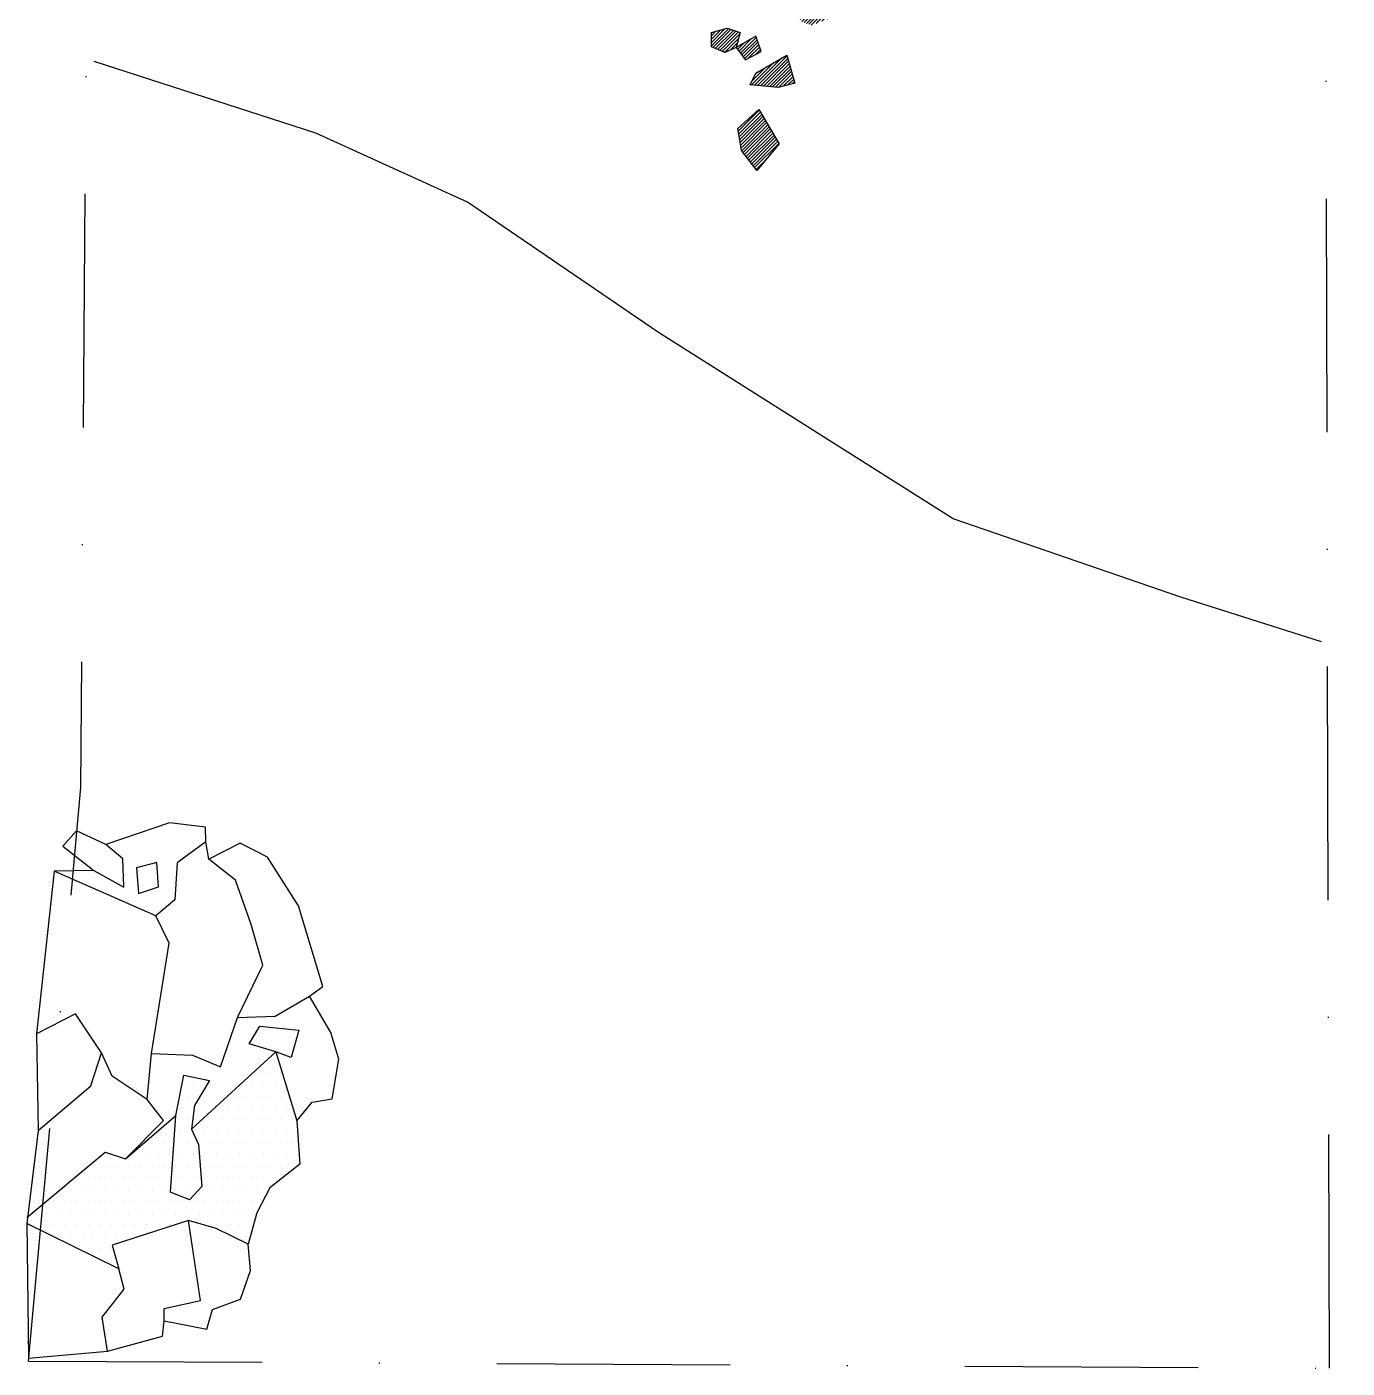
# Model space of a CAD drawing. Header units: metres. Extents: x -387 to -245, y -1892 to -1526.
# Drawn here: x -387.2 to -245.8, y -1891.6 to -1748 of the extents above; entities that cross this region are included whole.
import ezdxf

# ---------------------------------------------------------------- set-up
doc = ezdxf.new("R2010")
doc.units = ezdxf.units.M
doc.header["$LTSCALE"] = 25
doc.header["$MEASUREMENT"] = 0
doc.linetypes.add('STRICHPUNKTX2', pattern=[2, 1, -0.5, 0, -0.5])
doc.layers.get('0').update_dxf_attribs({"linetype": 'CONTINUOUS'})
for name, color, linetype in [('BEFUND', 1, 'CONTINUOUS'), ('GRABUNGSGRENZE', 3, 'STRICHPUNKTX2'), ('KNOCHEN', 2, 'CONTINUOUS'), ('KNOCHENSCHRAFF', 2, 'CONTINUOUS'), ('STEINE', 4, 'CONTINUOUS'), ('STEINESCHRAFF', 4, 'CONTINUOUS')]:
    doc.layers.add(name, color=color, linetype=linetype)

# ---------------------------------------------------------------- blocks, each defined once
blk = doc.blocks.new('*X2')
at = {"color": 0}
for p, q in [((-261.84, -1716.01), (-261.54, -1715.71)), ((-261.64, -1716.16), (-260.92, -1715.44)), ((-261.43, -1716.3), (-260.4, -1715.28)), ((-261.22, -1716.45), (-260.19, -1715.42)), ((-261.02, -1716.6), (-259.98, -1715.56)), ((-260.81, -1716.75), (-259.77, -1715.7)), ((-260.61, -1716.89), (-259.56, -1715.85)), ((-260.4, -1717.04), (-259.35, -1715.99)), ((-260.19, -1717.19), (-259.14, -1716.13)), ((-259.99, -1717.34), (-258.93, -1716.28)), ((-259.78, -1717.48), (-258.72, -1716.42)), ((-259.58, -1717.63), (-258.51, -1716.56)), ((-259.37, -1717.78), (-258.3, -1716.71)), ((-259.17, -1717.93), (-258.09, -1716.85)), ((-258.96, -1718.07), (-257.88, -1716.99)), ((-258.75, -1718.22), (-257.67, -1717.14)), ((-258.55, -1718.37), (-257.46, -1717.28)), ((-258.34, -1718.52), (-257.25, -1717.42)), ((-258.14, -1718.66), (-257.04, -1717.57)), ((-257.93, -1718.81), (-256.83, -1717.71)), ((-257.72, -1718.96), (-256.62, -1717.85)), ((-257.52, -1719.11), (-256.4, -1717.99)), ((-257.31, -1719.26), (-256.19, -1718.14)), ((-257.11, -1719.4), (-255.98, -1718.28)), ((-256.9, -1719.55), (-255.77, -1718.42)), ((-256.69, -1719.7), (-255.56, -1718.57)), ((-256.49, -1719.85), (-255.35, -1718.71)), ((-256.28, -1719.99), (-255.14, -1718.85)), ((-253.65, -1723.02), (-249.28, -1718.65)), ((-253.48, -1723.2), (-249.05, -1718.77)), ((-252.73, -1721.74), (-249.51, -1718.52)), ((-251.87, -1720.53), (-249.73, -1718.4)), ((-251.82, -1720.13), (-249.96, -1718.27)), ((-251.77, -1719.72), (-250.19, -1718.14)), ((-251.71, -1719.31), (-250.42, -1718.02)), ((-251.66, -1718.91), (-251.08, -1718.33)), ((-256.08, -1720.14), (-254.93, -1719)), ((-255.87, -1720.29), (-254.72, -1719.14)), ((-255.66, -1720.44), (-254.51, -1719.28)), ((-255.46, -1720.58), (-254.3, -1719.43)), ((-255.25, -1720.73), (-254.09, -1719.57)), ((-255.05, -1720.88), (-254.04, -1719.88)), ((-253.31, -1723.39), (-248.83, -1718.9)), ((-253.14, -1723.57), (-248.6, -1719.03)), ((-252.97, -1723.75), (-248.37, -1719.15)), ((-252.8, -1723.94), (-248.14, -1719.28)), ((-252.63, -1724.12), (-247.92, -1719.41)), ((-252.46, -1724.3), (-247.69, -1719.53)), ((-252.29, -1724.49), (-247.46, -1719.66)), ((-250.56, -1723.11), (-247.24, -1719.79)), ((-249.56, -1722.46), (-247.23, -1720.13)), ((-297.48, -1722.66), (-296.55, -1721.72)), ((-297.22, -1723.1), (-295.78, -1721.66)), ((-254.84, -1721.03), (-254.65, -1720.83)), ((-249.15, -1722.4), (-247.23, -1720.49)), ((-248.74, -1722.35), (-247.23, -1720.84)), ((-248.33, -1722.29), (-247.23, -1721.2)), ((-247.92, -1722.23), (-247.23, -1721.55)), ((-297.62, -1722.44), (-297.16, -1721.98)), ((-297.08, -1723.32), (-295.64, -1721.88)), ((-296.95, -1723.54), (-295.51, -1722.09)), ((-296.82, -1723.76), (-295.37, -1722.31)), ((-296.68, -1723.98), (-295.23, -1722.53)), ((-296.55, -1724.2), (-295.09, -1722.74)), ((-296.41, -1724.42), (-294.96, -1722.96)), ((-296.28, -1724.64), (-294.82, -1723.17)), ((-247.5, -1722.18), (-247.23, -1721.9)), ((-296.15, -1724.86), (-294.68, -1723.39)), ((-296.01, -1725.08), (-294.54, -1723.61)), ((-295.88, -1725.3), (-294.41, -1723.82)), ((-295.75, -1725.52), (-294.27, -1724.04)), ((-295.61, -1725.74), (-294.13, -1724.26)), ((-295.48, -1725.96), (-294, -1724.47)), ((-295.34, -1726.18), (-293.86, -1724.69)), ((-295.21, -1726.4), (-293.72, -1724.91)), ((-295.08, -1726.62), (-293.58, -1725.12)), ((-294.94, -1726.84), (-293.45, -1725.34)), ((-294.81, -1727.06), (-293.31, -1725.56)), ((-294.4, -1727), (-293.17, -1725.77)), ((-293.66, -1726.61), (-293.04, -1725.99)), ((-260.12, -1734.79), (-258.52, -1733.19)), ((-259.73, -1734.75), (-258.1, -1733.12)), ((-261.76, -1733.96), (-261.46, -1733.66)), ((-261.64, -1734.19), (-261.04, -1733.59)), ((-261.51, -1734.41), (-260.62, -1733.52)), ((-261.38, -1734.64), (-260.2, -1733.46)), ((-261.25, -1734.86), (-259.78, -1733.39)), ((-260.91, -1734.87), (-259.36, -1733.32)), ((-260.51, -1734.83), (-258.94, -1733.25)), ((-259.34, -1734.72), (-257.98, -1733.36)), ((-258.95, -1734.68), (-257.9, -1733.63)), ((-258.55, -1734.64), (-257.81, -1733.9)), ((-258.16, -1734.6), (-257.73, -1734.17)), ((-257.77, -1734.56), (-257.64, -1734.43)), ((-304.39, -1747.24), (-302.04, -1744.89)), ((-304.23, -1747.44), (-301.83, -1745.03)), ((-304.01, -1746.51), (-302.36, -1744.86)), ((-303.98, -1747.54), (-301.72, -1745.27)), ((-303.73, -1747.64), (-301.6, -1745.51)), ((-303.62, -1745.77), (-302.69, -1744.83)), ((-303.47, -1747.74), (-301.49, -1745.75)), ((-303.24, -1745.03), (-303.01, -1744.81)), ((-303.22, -1747.84), (-301.37, -1745.99)), ((-302.69, -1747.67), (-301.26, -1746.23)), ((-302.1, -1747.42), (-301.15, -1746.47)), ((-301.5, -1747.18), (-301.03, -1746.71)), ((-313.9, -1750.03), (-312.08, -1748.21)), ((-313.9, -1749.68), (-312.45, -1748.23)), ((-313.9, -1749.32), (-312.93, -1748.36)), ((-313.9, -1748.97), (-313.42, -1748.49)), ((-313.74, -1750.22), (-311.81, -1748.3)), ((-313.49, -1750.33), (-311.55, -1748.39)), ((-313.24, -1750.44), (-311.28, -1748.48)), ((-313, -1750.54), (-311.02, -1748.56)), ((-312.75, -1750.65), (-310.87, -1748.77)), ((-312.5, -1750.76), (-310.99, -1749.25)), ((-311.9, -1750.51), (-311.12, -1749.73)), ((-311.09, -1750.41), (-310.45, -1749.76)), ((-310.94, -1750.61), (-309.64, -1749.31)), ((-310.8, -1750.82), (-309.11, -1749.14)), ((-310.65, -1751.02), (-309.02, -1749.4)), ((-310.5, -1751.23), (-308.93, -1749.66)), ((-310.35, -1751.43), (-308.84, -1749.92)), ((-309.92, -1751.35), (-308.75, -1750.19)), ((-309.19, -1750.98), (-308.66, -1750.45)), ((-309.64, -1754.25), (-307.22, -1751.84)), ((-309.31, -1754.28), (-306.37, -1751.35)), ((-308.98, -1754.31), (-305.8, -1751.13)), ((-308.66, -1754.34), (-305.72, -1751.4)), ((-308.33, -1754.37), (-305.64, -1751.67)), ((-309.56, -1753.83), (-308.07, -1752.34)), ((-309.24, -1753.15), (-308.92, -1752.84)), ((-308.01, -1754.39), (-305.56, -1751.95)), ((-307.68, -1754.42), (-305.48, -1752.22)), ((-307.35, -1754.45), (-305.4, -1752.5)), ((-307.03, -1754.48), (-305.33, -1752.77)), ((-306.68, -1754.48), (-305.25, -1753.05)), ((-306.21, -1754.36), (-305.17, -1753.32)), ((-305.73, -1754.24), (-305.09, -1753.6)), ((-305.25, -1754.12), (-305.01, -1753.87)), ((-311.04, -1759.19), (-308.79, -1756.94)), ((-310.99, -1759.49), (-308.66, -1757.16)), ((-310.93, -1759.8), (-308.52, -1757.39)), ((-310.88, -1760.1), (-308.39, -1757.61)), ((-310.83, -1760.4), (-308.26, -1757.83)), ((-310.78, -1760.7), (-308.13, -1758.05)), ((-310.73, -1761), (-307.99, -1758.27)), ((-310.65, -1761.28), (-307.86, -1758.49)), ((-310.5, -1761.48), (-307.73, -1758.71)), ((-310.35, -1761.68), (-307.6, -1758.94)), ((-310.19, -1761.88), (-307.47, -1759.16)), ((-310.04, -1762.08), (-307.33, -1759.38)), ((-309.89, -1762.29), (-307.2, -1759.6)), ((-309.74, -1762.49), (-307.07, -1759.82)), ((-309.58, -1762.69), (-306.94, -1760.04)), ((-309.43, -1762.89), (-306.81, -1760.26)), ((-309.28, -1763.09), (-306.67, -1760.49)), ((-309.12, -1763.29), (-308.15, -1762.31))]:
    blk.add_line(p, q, dxfattribs=at)
blk = doc.blocks.new('*X22')
at = {"color": 0}
for p, q in [((-360.625, -1858.75), (-360.625, -1858.75)), ((-362.5, -1860), (-362.5, -1860)), ((-361.25, -1860), (-361.25, -1860)), ((-360, -1860), (-360, -1860)), ((-369.375, -1861.25), (-369.375, -1861.25)), ((-368.125, -1861.25), (-368.125, -1861.25)), ((-363.125, -1861.25), (-363.125, -1861.25)), ((-361.875, -1861.25), (-361.875, -1861.25)), ((-360.625, -1861.25), (-360.625, -1861.25)), ((-370.625, -1863.75), (-370.625, -1863.75)), ((-370, -1862.5), (-370, -1862.5)), ((-369.375, -1863.75), (-369.375, -1863.75)), ((-368.75, -1862.5), (-368.75, -1862.5)), ((-366.875, -1863.75), (-366.875, -1863.75)), ((-365.625, -1863.75), (-365.625, -1863.75)), ((-365, -1862.5), (-365, -1862.5)), ((-364.375, -1863.75), (-364.375, -1863.75)), ((-363.75, -1862.5), (-363.75, -1862.5)), ((-363.125, -1863.75), (-363.125, -1863.75)), ((-362.5, -1862.5), (-362.5, -1862.5)), ((-361.875, -1863.75), (-361.875, -1863.75)), ((-361.25, -1862.5), (-361.25, -1862.5)), ((-360.625, -1863.75), (-360.625, -1863.75)), ((-360, -1862.5), (-360, -1862.5)), ((-359.375, -1863.75), (-359.375, -1863.75)), ((-371.25, -1865), (-371.25, -1865)), ((-370, -1865), (-370, -1865)), ((-367.5, -1865), (-367.5, -1865)), ((-366.25, -1865), (-366.25, -1865)), ((-365, -1865), (-365, -1865)), ((-363.75, -1865), (-363.75, -1865)), ((-362.5, -1865), (-362.5, -1865)), ((-361.25, -1865), (-361.25, -1865)), ((-360, -1865), (-360, -1865)), ((-358.75, -1865), (-358.75, -1865)), ((-373.125, -1866.25), (-373.125, -1866.25)), ((-371.875, -1866.25), (-371.875, -1866.25)), ((-370.625, -1866.25), (-370.625, -1866.25)), ((-369.375, -1866.25), (-369.375, -1866.25)), ((-368.125, -1866.25), (-368.125, -1866.25)), ((-366.875, -1866.25), (-366.875, -1866.25)), ((-365.625, -1866.25), (-365.625, -1866.25)), ((-364.375, -1866.25), (-364.375, -1866.25)), ((-363.125, -1866.25), (-363.125, -1866.25)), ((-361.875, -1866.25), (-361.875, -1866.25)), ((-360.625, -1866.25), (-360.625, -1866.25)), ((-359.375, -1866.25), (-359.375, -1866.25)), ((-373.75, -1867.5), (-373.75, -1867.5)), ((-372.5, -1867.5), (-372.5, -1867.5)), ((-371.25, -1867.5), (-371.25, -1867.5)), ((-370, -1867.5), (-370, -1867.5)), ((-368.75, -1867.5), (-368.75, -1867.5)), ((-367.5, -1867.5), (-367.5, -1867.5)), ((-366.25, -1867.5), (-366.25, -1867.5)), ((-365, -1867.5), (-365, -1867.5)), ((-363.75, -1867.5), (-363.75, -1867.5)), ((-362.5, -1867.5), (-362.5, -1867.5)), ((-361.25, -1867.5), (-361.25, -1867.5)), ((-360, -1867.5), (-360, -1867.5)), ((-358.75, -1867.5), (-358.75, -1867.5)), ((-378.125, -1868.75), (-378.125, -1868.75)), ((-375.625, -1868.75), (-375.625, -1868.75)), ((-374.375, -1868.75), (-374.375, -1868.75)), ((-373.125, -1868.75), (-373.125, -1868.75)), ((-371.875, -1868.75), (-371.875, -1868.75)), ((-370.625, -1868.75), (-370.625, -1868.75)), ((-369.375, -1868.75), (-369.375, -1868.75)), ((-368.125, -1868.75), (-368.125, -1868.75)), ((-366.875, -1868.75), (-366.875, -1868.75)), ((-365.625, -1868.75), (-365.625, -1868.75)), ((-364.375, -1868.75), (-364.375, -1868.75)), ((-363.125, -1868.75), (-363.125, -1868.75)), ((-361.875, -1868.75), (-361.875, -1868.75)), ((-360.625, -1868.75), (-360.625, -1868.75)), ((-359.375, -1868.75), (-359.375, -1868.75)), ((-358.125, -1868.75), (-358.125, -1868.75)), ((-380, -1870), (-380, -1870)), ((-378.75, -1870), (-378.75, -1870)), ((-377.5, -1870), (-377.5, -1870)), ((-376.25, -1870), (-376.25, -1870)), ((-375, -1870), (-375, -1870)), ((-373.75, -1870), (-373.75, -1870)), ((-372.5, -1870), (-372.5, -1870)), ((-371.25, -1870), (-371.25, -1870)), ((-370, -1870), (-370, -1870)), ((-368.75, -1870), (-368.75, -1870)), ((-367.5, -1870), (-367.5, -1870)), ((-366.25, -1870), (-366.25, -1870)), ((-365, -1870), (-365, -1870)), ((-363.75, -1870), (-363.75, -1870)), ((-362.5, -1870), (-362.5, -1870)), ((-361.25, -1870), (-361.25, -1870)), ((-360, -1870), (-360, -1870)), ((-358.75, -1870), (-358.75, -1870)), ((-382.5, -1872.5), (-382.5, -1872.5)), ((-381.875, -1871.25), (-381.875, -1871.25)), ((-381.25, -1872.5), (-381.25, -1872.5)), ((-380.625, -1871.25), (-380.625, -1871.25)), ((-380, -1872.5), (-380, -1872.5)), ((-379.375, -1871.25), (-379.375, -1871.25)), ((-378.75, -1872.5), (-378.75, -1872.5)), ((-378.125, -1871.25), (-378.125, -1871.25)), ((-377.5, -1872.5), (-377.5, -1872.5)), ((-376.875, -1871.25), (-376.875, -1871.25)), ((-376.25, -1872.5), (-376.25, -1872.5)), ((-375.625, -1871.25), (-375.625, -1871.25)), ((-375, -1872.5), (-375, -1872.5)), ((-374.375, -1871.25), (-374.375, -1871.25)), ((-373.75, -1872.5), (-373.75, -1872.5)), ((-373.125, -1871.25), (-373.125, -1871.25)), ((-372.5, -1872.5), (-372.5, -1872.5)), ((-371.875, -1871.25), (-371.875, -1871.25)), ((-371.25, -1872.5), (-371.25, -1872.5)), ((-370.625, -1871.25), (-370.625, -1871.25)), ((-370, -1872.5), (-370, -1872.5)), ((-369.375, -1871.25), (-369.375, -1871.25)), ((-368.75, -1872.5), (-368.75, -1872.5)), ((-368.125, -1871.25), (-368.125, -1871.25)), ((-367.5, -1872.5), (-367.5, -1872.5)), ((-366.875, -1871.25), (-366.875, -1871.25)), ((-366.25, -1872.5), (-366.25, -1872.5)), ((-365.625, -1871.25), (-365.625, -1871.25)), ((-365, -1872.5), (-365, -1872.5)), ((-364.375, -1871.25), (-364.375, -1871.25)), ((-363.75, -1872.5), (-363.75, -1872.5)), ((-363.125, -1871.25), (-363.125, -1871.25)), ((-362.5, -1872.5), (-362.5, -1872.5)), ((-361.875, -1871.25), (-361.875, -1871.25)), ((-360.625, -1871.25), (-360.625, -1871.25)), ((-384.375, -1873.75), (-384.375, -1873.75)), ((-383.125, -1873.75), (-383.125, -1873.75)), ((-381.875, -1873.75), (-381.875, -1873.75)), ((-380.625, -1873.75), (-380.625, -1873.75)), ((-379.375, -1873.75), (-379.375, -1873.75)), ((-378.125, -1873.75), (-378.125, -1873.75)), ((-376.875, -1873.75), (-376.875, -1873.75)), ((-375.625, -1873.75), (-375.625, -1873.75)), ((-374.375, -1873.75), (-374.375, -1873.75)), ((-373.125, -1873.75), (-373.125, -1873.75)), ((-371.875, -1873.75), (-371.875, -1873.75)), ((-370.625, -1873.75), (-370.625, -1873.75)), ((-369.375, -1873.75), (-369.375, -1873.75)), ((-368.125, -1873.75), (-368.125, -1873.75)), ((-366.875, -1873.75), (-366.875, -1873.75)), ((-365.625, -1873.75), (-365.625, -1873.75)), ((-364.375, -1873.75), (-364.375, -1873.75)), ((-363.125, -1873.75), (-363.125, -1873.75)), ((-386.25, -1875), (-386.25, -1875)), ((-385, -1875), (-385, -1875)), ((-383.75, -1875), (-383.75, -1875)), ((-382.5, -1875), (-382.5, -1875)), ((-381.25, -1875), (-381.25, -1875)), ((-380, -1875), (-380, -1875)), ((-378.75, -1875), (-378.75, -1875)), ((-377.5, -1875), (-377.5, -1875)), ((-376.25, -1875), (-376.25, -1875)), ((-375, -1875), (-375, -1875)), ((-373.75, -1875), (-373.75, -1875)), ((-372.5, -1875), (-372.5, -1875)), ((-371.25, -1875), (-371.25, -1875)), ((-370, -1875), (-370, -1875)), ((-368.75, -1875), (-368.75, -1875)), ((-367.5, -1875), (-367.5, -1875)), ((-366.25, -1875), (-366.25, -1875)), ((-365, -1875), (-365, -1875)), ((-363.75, -1875), (-363.75, -1875)), ((-386.875, -1876.25), (-386.875, -1876.25)), ((-385.625, -1876.25), (-385.625, -1876.25)), ((-384.375, -1876.25), (-384.375, -1876.25)), ((-383.125, -1876.25), (-383.125, -1876.25)), ((-381.875, -1876.25), (-381.875, -1876.25)), ((-380.625, -1876.25), (-380.625, -1876.25)), ((-379.375, -1876.25), (-379.375, -1876.25)), ((-378.125, -1876.25), (-378.125, -1876.25)), ((-376.875, -1876.25), (-376.875, -1876.25)), ((-375.625, -1876.25), (-375.625, -1876.25)), ((-374.375, -1876.25), (-374.375, -1876.25)), ((-373.125, -1876.25), (-373.125, -1876.25)), ((-371.875, -1876.25), (-371.875, -1876.25)), ((-368.125, -1876.25), (-368.125, -1876.25)), ((-366.875, -1876.25), (-366.875, -1876.25)), ((-365.625, -1876.25), (-365.625, -1876.25)), ((-364.375, -1876.25), (-364.375, -1876.25)), ((-363.125, -1876.25), (-363.125, -1876.25)), ((-383.75, -1877.5), (-383.75, -1877.5)), ((-382.5, -1877.5), (-382.5, -1877.5)), ((-381.25, -1877.5), (-381.25, -1877.5)), ((-380, -1877.5), (-380, -1877.5)), ((-378.75, -1877.5), (-378.75, -1877.5)), ((-377.5, -1877.5), (-377.5, -1877.5)), ((-376.25, -1877.5), (-376.25, -1877.5)), ((-365, -1877.5), (-365, -1877.5)), ((-363.75, -1877.5), (-363.75, -1877.5)), ((-381.875, -1878.75), (-381.875, -1878.75)), ((-380.625, -1878.75), (-380.625, -1878.75)), ((-379.375, -1878.75), (-379.375, -1878.75)), ((-378.125, -1878.75), (-378.125, -1878.75)), ((-378.75, -1880), (-378.75, -1880))]:
    blk.add_line(p, q, dxfattribs=at)

msp = doc.modelspace()

# ---------------------------------------------------------------- linework, layer by layer
at = {"layer": 'BEFUND'}
msp.add_lwpolyline([(-248.59, -1813.87), (-263.66, -1809.07), (-288.02, -1800.68), (-319.58, -1780.75), (-340, -1766.8), (-356.24, -1759.39), (-379.99, -1751.72)], dxfattribs=at)
at = {"layer": 'GRABUNGSGRENZE', "flags": 128}
for points in [[(-386.99, -1890.85), (-381.4, -1829.46), (-380.43, -1696.81), (-376.8, -1681.79), (-380.78, -1661.97), (-383.39, -1529.43)], [(-247.75, -1891.61), (-248.11, -1747.68), (-257.55, -1732.96), (-246.36, -1723.82), (-245.85, -1708.7), (-260.97, -1703.44), (-259.43, -1688.73), (-247.37, -1684.24), (-246.25, -1529.58)], [(-386.99, -1890.85), (-247.75, -1891.61)]]:
    msp.add_lwpolyline(points, dxfattribs=at)
at = {"layer": 'KNOCHEN'}
for points in [[(-311.24, -1750.21), (-312.47, -1750.77), (-313.9, -1750.16), (-313.9, -1748.62), (-312.21, -1748.16), (-310.83, -1748.62), (-311.24, -1750.21)], [(-311.24, -1750.21), (-310.27, -1751.54), (-308.59, -1750.67), (-309.15, -1749.03), (-311.24, -1750.21)], [(-309.76, -1754.24), (-309.15, -1752.97), (-305.83, -1751.03), (-304.96, -1754.04), (-306.75, -1754.5), (-309.76, -1754.24)], [(-309.05, -1763.39), (-310.68, -1761.24), (-311.09, -1758.89), (-308.84, -1756.85), (-306.65, -1760.53), (-309.05, -1763.39)]]:
    msp.add_lwpolyline(points, dxfattribs=at)
at = {"layer": 'STEINE'}
for points in [[(-373.85, -1857.91), (-369.46, -1858.11), (-366.44, -1859.34), (-364.65, -1854.08), (-361.94, -1848.46), (-363.17, -1844.12), (-364.85, -1839.37), (-367.71, -1837.12), (-368.02, -1835.28), (-368.07, -1833.7), (-371.9, -1833.24), (-378.74, -1835.54)], [(-378.74, -1835.54), (-381.86, -1834.1), (-383.34, -1835.74), (-380.02, -1838.34), (-376.8, -1840.13), (-376.91, -1837.07), (-378.74, -1835.54)], [(-368.02, -1835.28), (-371.08, -1837.53), (-371.34, -1841.46), (-373.38, -1843.2)], [(-364.65, -1854.08), (-360.62, -1853.93), (-356.94, -1851.79), (-355.51, -1850.76), (-358.11, -1842.13), (-361.43, -1836.92), (-364.34, -1835.39), (-367.71, -1837.12)], [(-373.08, -1840.08), (-373.28, -1837.48), (-375.43, -1838.04), (-375.22, -1840.8), (-373.08, -1840.08)], [(-374.31, -1862.86), (-373.85, -1857.91), (-371.95, -1846.11), (-373.38, -1843.2), (-384.26, -1838.39), (-386.16, -1855.81)], [(-380.02, -1838.34), (-384.26, -1838.39)], [(-358.27, -1865.12), (-356.64, -1863.12), (-354.49, -1862.77), (-353.78, -1858.53), (-354.64, -1855.67), (-356.94, -1851.79)], [(-385.96, -1866.18), (-380.34, -1861.38), (-379.21, -1857.86), (-381.97, -1853.67), (-386.16, -1855.81), (-385.96, -1866.18), (-387.19, -1876.14)], [(-360.52, -1857.76), (-363.38, -1856.89), (-362.25, -1855), (-358.06, -1855.41), (-358.88, -1858.37), (-360.52, -1857.76)], [(-387.19, -1875.47), (-378.81, -1868.48), (-376.61, -1869.2), (-372.57, -1865.11), (-374.31, -1862.86), (-378.04, -1860.36), (-379.21, -1857.86)], [(-369.56, -1866.03), (-360.52, -1857.76), (-358.27, -1865.12), (-357.97, -1869.76), (-361.19, -1872.32), (-362.57, -1874.97), (-363.49, -1878.34)], [(-371.81, -1872.77), (-371.25, -1864.55), (-370.38, -1860.26), (-367.62, -1860.82), (-369.25, -1863.48), (-369.56, -1866.03), (-368.8, -1867.67), (-368.44, -1872.16), (-369.77, -1873.59), (-371.81, -1872.77)], [(-386.99, -1890.54), (-378.56, -1889.78), (-379.12, -1886.15), (-376.77, -1883.14), (-377.33, -1880.99), (-387.19, -1876.14), (-386.99, -1890.54)], [(-378.56, -1889.78), (-372.68, -1888.2), (-372.48, -1886.56), (-372.48, -1885.24), (-368.6, -1884.37), (-369.87, -1875.79), (-378.04, -1878.44), (-377.33, -1880.99)], [(-372.48, -1886.56), (-367.93, -1887.43), (-367.32, -1885.34), (-364.31, -1884.22), (-363.23, -1881.15), (-363.49, -1878.34), (-366.91, -1876.66), (-369.87, -1875.79)]]:
    msp.add_lwpolyline(points, dxfattribs=at)
at = {"layer": 'STEINESCHRAFF'}
msp.add_lwpolyline([(-376.61, -1869.2), (-371.25, -1864.55)], dxfattribs=at)

# ---------------------------------------------------------------- block references
at = {"layer": 'KNOCHENSCHRAFF'}
msp.add_blockref('*X2', (0, 0), dxfattribs=at)
at = {"layer": 'STEINESCHRAFF'}
msp.add_blockref('*X22', (0, 0), dxfattribs=at)

doc.saveas('drawing.dxf')
